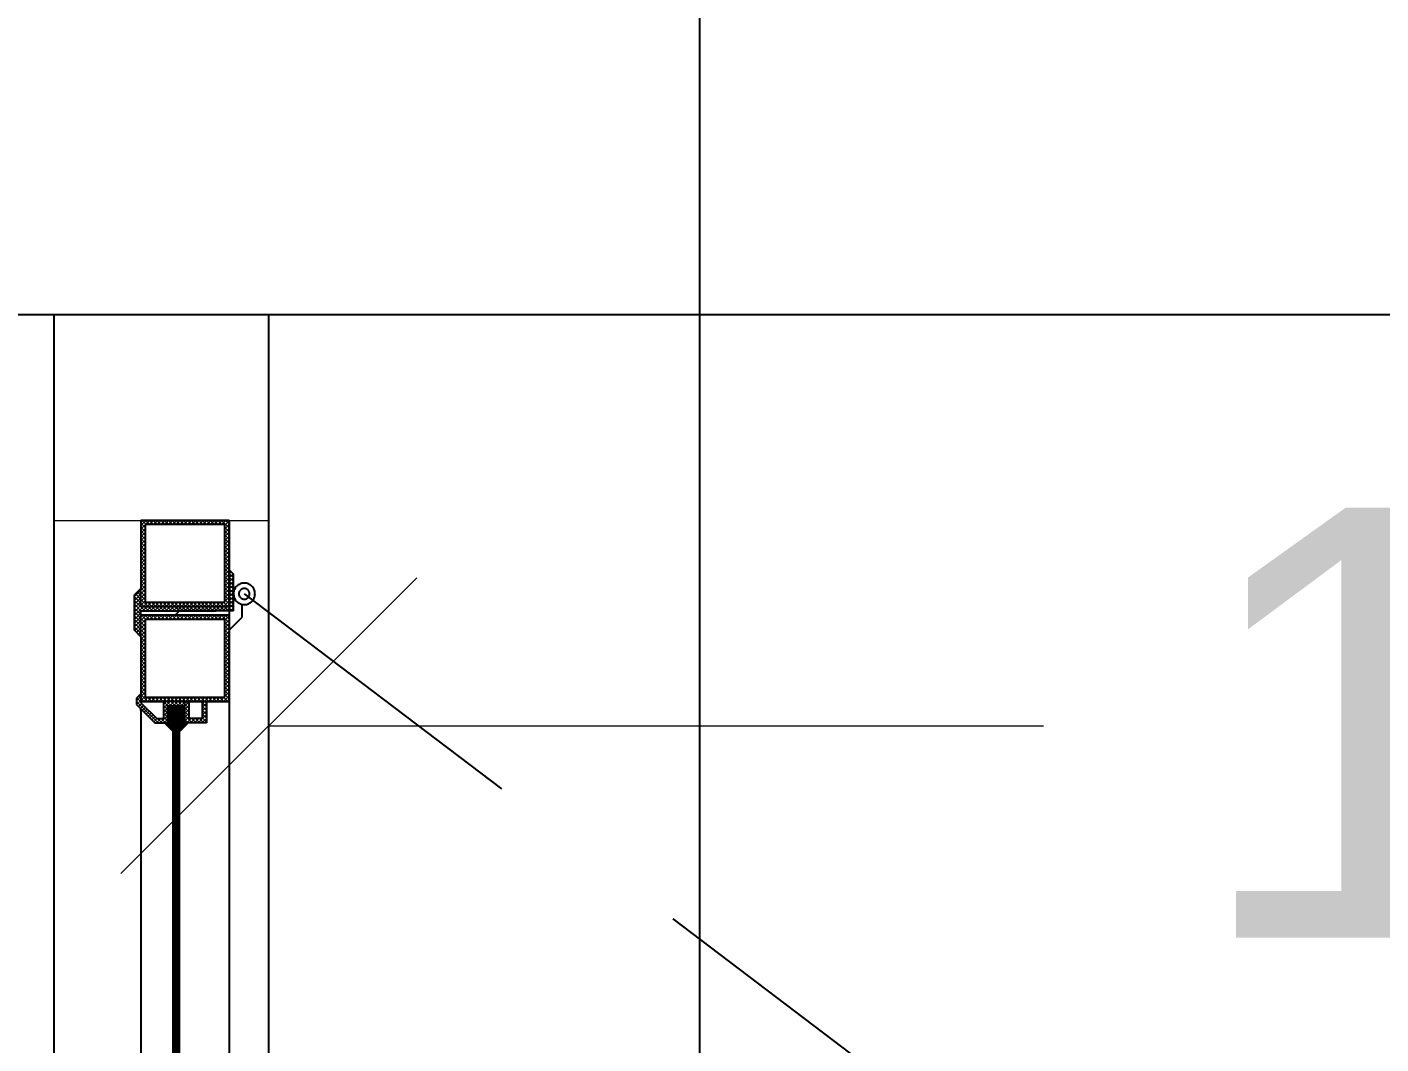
# Model space of a CAD drawing. Header units: metres. Extents: x -355 to 973, y -73 to 238.
# Drawn here: x -293.632 to -293.003, y 109.347 to 109.82 of the extents above; entities that cross this region are included whole.
import ezdxf

# ---------------------------------------------------------------- set-up
doc = ezdxf.new("R2010")
doc.units = ezdxf.units.M
doc.header["$LTSCALE"] = 3
doc.header["$MEASUREMENT"] = 0
for name, pattern in [('1', [30, 6, 6, 6, 6, 6]), ('ACAD_ISO02W100', [15, 12, -3]), ('HIDDEN2', [0.1875, 0.125, -0.0625])]:
    doc.linetypes.add(name, pattern=pattern)
doc.layers.add('05', color=21, linetype='Continuous', lineweight=5)
for name, color, linetype in [('2', 51, 'Continuous'), ('4', 4, 'ACAD_ISO02W100'), ('5', 2, 'Continuous'), ('Ditail', 1, 'Continuous')]:
    doc.layers.add(name, color=color, linetype=linetype)
doc.styles.get("Standard").update_dxf_attribs({"font": 'arial.ttf'})
doc.dimstyles.new('ahmad', dxfattribs={"dimtxt": 0.2, "dimasz": 0.1375, "dimexe": 0, "dimexo": 0.0625, "dimgap": 0.09, "dimtad": 0, "dimzin": 0, "dimdsep": 46, "dimtxsty": 'Standard', "dimblk": 'OBLIQUE', "dimcen": 0.09, "dimclrd": 245, "dimclrt": 61, "dimadec": 0, "dimazin": 0, "dimtfac": 1, "dimtofl": 0, "dimtmove": 0, "dimatfit": 3, "dimldrblk": 'OBLIQUE', "dimfxl": 0, "dimfxlon": 1, "dimtolj": 1, "dimtzin": 0, "dimlwd": 13, "dimarcsym": 0})

# ---------------------------------------------------------------- blocks, each defined once
blk = doc.blocks.new('_Oblique')
at = {"color": 0, "linetype": 'ByBlock', "lineweight": -2}
blk.add_line((-0.5, -0.5), (0.5, 0.5), dxfattribs=at)
blk = doc.blocks.new('*D632')
at = {"layer": '4', "color": 245, "lineweight": 13, "transparency": 16777216}
for p, q in [((-293.51978, 109.495), (-293.15978, 109.495)), ((-292.11978, 109.495), (-292.47978, 109.495))]:
    blk.add_line(p, q, dxfattribs=at)
at = {"layer": 'Defpoints', "color": 0, "transparency": 16777216}
for p in [(-293.51978, 109.68613), (-292.11978, 109.68613), (-292.11978, 109.495)]:
    blk.add_point(p, dxfattribs=at)
at = {"layer": '4', "color": 245, "lineweight": 13, "transparency": 16777216, "xscale": 0.1375, "yscale": 0.1375, "zscale": 0.1375, "rotation": 180}
blk.add_blockref('_Oblique', (-293.51978, 109.495), dxfattribs=at)
at = {"layer": '4', "color": 245, "lineweight": 13, "transparency": 16777216, "xscale": 0.1375, "yscale": 0.1375, "zscale": 0.1375}
blk.add_blockref('_Oblique', (-292.11978, 109.495), dxfattribs=at)
at = {"layer": '4', "color": 61, "transparency": 16777216, "insert": (-292.81978, 109.495), "char_height": 0.2, "attachment_point": 5}
blk.add_mtext('\\A1;1.40', dxfattribs=at)
blk = doc.blocks.new('*X66')
at = {"color": 0}
for p, q in [((20.47, 31.08), (24.02, 34.62)), ((21.35, 31.08), (24.02, 33.74)), ((22.24, 31.08), (24.74, 33.58)), ((23.12, 31.08), (25.62, 33.58)), ((24.01, 31.08), (26.51, 33.58)), ((24.89, 31.08), (27.39, 33.58)), ((25.58, 25.58), (32.02, 32.02)), ((25.77, 31.08), (28.27, 33.58)), ((26.66, 31.08), (29.16, 33.58)), ((27.54, 31.08), (30.04, 33.58)), ((28.02, 30.67), (30.93, 33.58)), ((28.02, 29.78), (31.81, 33.58)), ((28.02, 28.9), (32.02, 32.9)), ((20.11, 28.06), (20.12, 28.08)), ((20.55, 27.62), (21.01, 28.08)), ((20.99, 27.18), (21.89, 28.08)), ((21.43, 26.74), (22.77, 28.08)), ((21.88, 26.29), (23.66, 28.08)), ((22.32, 25.85), (24.54, 28.08)), ((22.76, 25.41), (25.43, 28.08)), ((23.2, 24.97), (26.31, 28.08)), ((24.69, 25.58), (27.19, 28.08)), ((26.46, 25.58), (32.02, 31.13)), ((27.34, 25.58), (32.02, 30.25)), ((28.23, 25.58), (32.02, 29.36)), ((29.11, 25.58), (32.02, 28.48)), ((30, 25.58), (32.02, 27.6)), ((30.88, 25.58), (32.02, 26.71)), ((31.76, 25.58), (32.02, 25.83)), ((23.64, 24.53), (24.02, 24.9))]:
    blk.add_line(p, q, dxfattribs=at)
blk = doc.blocks.new('dfgdfg')
for p, q in [((191.815, -169.4684), (191.815, -170.08423)), ((191.85602, -169.55608), (191.85602, -169.55689)), ((191.85602, -169.55689), (191.85602, -169.55608)), ((191.85602, -169.55608), (191.85602, -170.08071))]:
    blk.add_line(p, q)
at = {"layer": '05'}
for p, q in [((191.89653, -169.4684), (191.79653, -169.4684)), ((191.81674, -169.4684), (191.815, -169.47014)), ((191.81851, -169.4684), (191.815, -169.47191)), ((191.817, -169.47064), (191.815, -169.46864)), ((191.817, -169.47241), (191.815, -169.4704)), ((191.817, -169.47167), (191.815, -169.47368)), ((191.81853, -169.4704), (191.81652, -169.4684)), ((191.82028, -169.4684), (191.81827, -169.4704)), ((191.82029, -169.4704), (191.81829, -169.4684)), ((191.82205, -169.4684), (191.82004, -169.4704)), ((191.82206, -169.4704), (191.82006, -169.4684)), ((191.82381, -169.4684), (191.82181, -169.4704)), ((191.82383, -169.4704), (191.82183, -169.4684)), ((191.82558, -169.4684), (191.82358, -169.4704)), ((191.8256, -169.4704), (191.82359, -169.4684)), ((191.82735, -169.4684), (191.82534, -169.4704)), ((191.82737, -169.4704), (191.82536, -169.4684)), ((191.82912, -169.4684), (191.82711, -169.4704)), ((191.82913, -169.4704), (191.82713, -169.4684)), ((191.83088, -169.4684), (191.82888, -169.4704)), ((191.8309, -169.4704), (191.8289, -169.4684)), ((191.83265, -169.4684), (191.83065, -169.4704)), ((191.83267, -169.4704), (191.83067, -169.4684)), ((191.83442, -169.4684), (191.83242, -169.4704)), ((191.83444, -169.4704), (191.83243, -169.4684)), ((191.83619, -169.4684), (191.83418, -169.4704)), ((191.8362, -169.4704), (191.8342, -169.4684)), ((191.83796, -169.4684), (191.83595, -169.4704)), ((191.83797, -169.4704), (191.83597, -169.4684)), ((191.83972, -169.4684), (191.83772, -169.4704)), ((191.83974, -169.4704), (191.83774, -169.4684)), ((191.84149, -169.4684), (191.83949, -169.4704)), ((191.84151, -169.4704), (191.8395, -169.4684)), ((191.84326, -169.4684), (191.84125, -169.4704)), ((191.84328, -169.4704), (191.84127, -169.4684)), ((191.84503, -169.4684), (191.84302, -169.4704)), ((191.84504, -169.4704), (191.84304, -169.4684)), ((191.84679, -169.4684), (191.84479, -169.4704)), ((191.84681, -169.4704), (191.84481, -169.4684)), ((191.84856, -169.4684), (191.84656, -169.4704)), ((191.84858, -169.4704), (191.84658, -169.4684)), ((191.85033, -169.4684), (191.84833, -169.4704)), ((191.85035, -169.4704), (191.84834, -169.4684)), ((191.8521, -169.4684), (191.85009, -169.4704)), ((191.85211, -169.4704), (191.85011, -169.4684)), ((191.85386, -169.4684), (191.85186, -169.4704)), ((191.85388, -169.4704), (191.85188, -169.4684)), ((191.85563, -169.4684), (191.85363, -169.4704)), ((191.85602, -169.47077), (191.85365, -169.4684)), ((191.85602, -169.46978), (191.85401, -169.47178)), ((191.85602, -169.47254), (191.85401, -169.47053)), ((191.85602, -169.47154), (191.85401, -169.47355)), ((191.85602, -169.469), (191.85541, -169.4684)), ((191.817, -169.47418), (191.815, -169.47217)), ((191.817, -169.47344), (191.815, -169.47544)), ((191.817, -169.47594), (191.815, -169.47394)), ((191.817, -169.47521), (191.815, -169.47721)), ((191.817, -169.47771), (191.815, -169.47571)), ((191.817, -169.47698), (191.815, -169.47898)), ((191.817, -169.47948), (191.815, -169.47748)), ((191.85602, -169.4743), (191.85401, -169.4723)), ((191.85602, -169.47331), (191.85401, -169.47532)), ((191.85602, -169.47607), (191.85401, -169.47407)), ((191.85602, -169.47508), (191.85401, -169.47708)), ((191.85602, -169.47784), (191.85401, -169.47584)), ((191.85602, -169.47685), (191.85401, -169.47885)), ((191.85602, -169.47961), (191.85401, -169.4776)), ((191.817, -169.47874), (191.815, -169.48075)), ((191.817, -169.48125), (191.815, -169.47924)), ((191.817, -169.48051), (191.815, -169.48251)), ((191.817, -169.48302), (191.815, -169.48101)), ((191.817, -169.48228), (191.815, -169.48428)), ((191.817, -169.48478), (191.815, -169.48278)), ((191.817, -169.48405), (191.815, -169.48605)), ((191.85602, -169.47862), (191.85401, -169.48062)), ((191.85602, -169.48137), (191.85401, -169.47937)), ((191.85602, -169.48038), (191.85401, -169.48239)), ((191.85602, -169.48314), (191.85401, -169.48114)), ((191.85602, -169.48215), (191.85401, -169.48416)), ((191.85602, -169.48491), (191.85401, -169.48291)), ((191.85602, -169.48392), (191.85401, -169.48592)), ((191.817, -169.48655), (191.815, -169.48455)), ((191.817, -169.48581), (191.815, -169.48782)), ((191.817, -169.48832), (191.815, -169.48631)), ((191.817, -169.48758), (191.815, -169.48959)), ((191.817, -169.49009), (191.815, -169.48808)), ((191.817, -169.48935), (191.815, -169.49135)), ((191.817, -169.49185), (191.815, -169.48985)), ((191.85602, -169.48668), (191.85401, -169.48467)), ((191.85602, -169.48569), (191.85401, -169.48769)), ((191.85602, -169.48845), (191.85401, -169.48644)), ((191.85602, -169.48745), (191.85401, -169.48946)), ((191.85602, -169.49021), (191.85401, -169.48821)), ((191.85602, -169.48922), (191.85401, -169.49123)), ((191.85602, -169.49198), (191.85401, -169.48998)), ((191.815, -169.49312), (191.81299, -169.49513)), ((191.815, -169.49489), (191.81299, -169.49689)), ((191.815, -169.49692), (191.81299, -169.49492)), ((191.815, -169.49666), (191.81299, -169.49866)), ((191.815, -169.49869), (191.81299, -169.49668)), ((191.815, -169.49515), (191.81314, -169.4933)), ((191.815, -169.49339), (191.81402, -169.49241)), ((191.815, -169.49162), (191.81491, -169.49153)), ((191.817, -169.49112), (191.815, -169.49312)), ((191.817, -169.49362), (191.815, -169.49162)), ((191.817, -169.49289), (191.815, -169.49489)), ((191.817, -169.49539), (191.815, -169.49339)), ((191.817, -169.49465), (191.815, -169.49666)), ((191.817, -169.49716), (191.815, -169.49515)), ((191.817, -169.49642), (191.815, -169.49842)), ((191.85602, -169.49099), (191.85401, -169.49299)), ((191.85602, -169.49375), (191.85401, -169.49174)), ((191.85602, -169.49276), (191.85401, -169.49476)), ((191.85602, -169.49552), (191.85401, -169.49351)), ((191.85602, -169.49453), (191.85401, -169.49653)), ((191.85602, -169.49728), (191.85401, -169.49528)), ((191.85602, -169.49629), (191.85401, -169.4983)), ((191.815, -169.49842), (191.81299, -169.50043)), ((191.815, -169.50046), (191.81299, -169.49845)), ((191.815, -169.50019), (191.81299, -169.5022)), ((191.815, -169.50222), (191.81299, -169.50022)), ((191.815, -169.50196), (191.81299, -169.50396)), ((191.815, -169.50399), (191.81299, -169.50199)), ((191.817, -169.49892), (191.815, -169.49692)), ((191.817, -169.49819), (191.815, -169.50019)), ((191.817, -169.50069), (191.815, -169.49869)), ((191.817, -169.49996), (191.815, -169.50196)), ((191.817, -169.50246), (191.815, -169.50046)), ((191.817, -169.50172), (191.815, -169.50373)), ((191.817, -169.50423), (191.815, -169.50222)), ((191.85602, -169.49905), (191.85401, -169.49705)), ((191.85602, -169.49806), (191.85401, -169.50007)), ((191.85602, -169.50082), (191.85401, -169.49882)), ((191.85602, -169.49983), (191.85401, -169.50183)), ((191.85602, -169.50259), (191.85401, -169.50058)), ((191.85602, -169.5016), (191.85401, -169.5036)), ((191.85602, -169.50436), (191.85401, -169.50235)), ((191.85681, -169.50081), (191.85602, -169.5016)), ((191.85902, -169.50383), (191.85602, -169.50082)), ((191.85769, -169.50169), (191.85602, -169.50336)), ((191.85858, -169.50257), (191.85602, -169.50513)), ((191.85902, -169.50559), (191.85602, -169.50259)), ((191.815, -169.50373), (191.81299, -169.50573)), ((191.815, -169.50576), (191.81299, -169.50376)), ((191.815, -169.5055), (191.81299, -169.5075)), ((191.815, -169.50753), (191.81299, -169.50552)), ((191.815, -169.50726), (191.81299, -169.50927)), ((191.81618, -169.51048), (191.81299, -169.50729)), ((191.81441, -169.51048), (191.81299, -169.50906)), ((191.81555, -169.50848), (191.81355, -169.51048)), ((191.817, -169.50349), (191.815, -169.5055)), ((191.817, -169.506), (191.815, -169.50399)), ((191.817, -169.50526), (191.815, -169.50726)), ((191.81771, -169.50848), (191.815, -169.50576)), ((191.81594, -169.50848), (191.815, -169.50753)), ((191.81732, -169.50848), (191.81532, -169.51048)), ((191.81756, -169.50647), (191.81555, -169.50848)), ((191.81795, -169.51048), (191.81594, -169.50848)), ((191.81909, -169.50848), (191.81708, -169.51048)), ((191.81932, -169.50647), (191.81732, -169.50848)), ((191.81948, -169.50848), (191.81748, -169.50647)), ((191.81972, -169.51048), (191.81771, -169.50848)), ((191.82086, -169.50848), (191.81885, -169.51048)), ((191.82109, -169.50647), (191.81909, -169.50848)), ((191.82125, -169.50848), (191.81924, -169.50647)), ((191.82148, -169.51048), (191.81948, -169.50848)), ((191.82262, -169.50848), (191.82062, -169.51048)), ((191.82286, -169.50647), (191.82086, -169.50848)), ((191.82302, -169.50848), (191.82101, -169.50647)), ((191.82325, -169.51048), (191.82125, -169.50848)), ((191.82439, -169.50848), (191.82239, -169.51048)), ((191.82463, -169.50647), (191.82262, -169.50848)), ((191.82478, -169.50848), (191.82278, -169.50647)), ((191.82502, -169.51048), (191.82302, -169.50848)), ((191.82616, -169.50848), (191.82416, -169.51048)), ((191.8264, -169.50647), (191.82439, -169.50848)), ((191.82655, -169.50848), (191.82455, -169.50647)), ((191.82679, -169.51048), (191.82478, -169.50848)), ((191.82793, -169.50848), (191.82592, -169.51048)), ((191.82816, -169.50647), (191.82616, -169.50848)), ((191.82832, -169.50848), (191.82631, -169.50647)), ((191.82855, -169.51048), (191.82655, -169.50848)), ((191.8297, -169.50848), (191.82769, -169.51048)), ((191.82993, -169.50647), (191.82793, -169.50848)), ((191.83009, -169.50848), (191.82808, -169.50647)), ((191.83032, -169.51048), (191.82832, -169.50848)), ((191.83146, -169.50848), (191.82946, -169.51048)), ((191.8317, -169.50647), (191.8297, -169.50848)), ((191.83185, -169.50848), (191.82985, -169.50647)), ((191.83209, -169.51048), (191.83009, -169.50848)), ((191.83323, -169.50848), (191.83123, -169.51048)), ((191.83347, -169.50647), (191.83146, -169.50848)), ((191.83362, -169.50848), (191.83162, -169.50647)), ((191.83386, -169.51048), (191.83185, -169.50848)), ((191.835, -169.50848), (191.83299, -169.51048)), ((191.83523, -169.50647), (191.83323, -169.50848)), ((191.83539, -169.50848), (191.83339, -169.50647)), ((191.83563, -169.51048), (191.83362, -169.50848)), ((191.83677, -169.50848), (191.83476, -169.51048)), ((191.837, -169.50647), (191.835, -169.50848)), ((191.83716, -169.50848), (191.83515, -169.50647)), ((191.83739, -169.51048), (191.83539, -169.50848)), ((191.83853, -169.50848), (191.83653, -169.51048)), ((191.83877, -169.50647), (191.83677, -169.50848)), ((191.83893, -169.50848), (191.83692, -169.50647)), ((191.8386, -169.50992), (191.83716, -169.50848)), ((191.8403, -169.50848), (191.8383, -169.51048)), ((191.84054, -169.50647), (191.83853, -169.50848)), ((191.84069, -169.50848), (191.83869, -169.50647)), ((191.83949, -169.50904), (191.83893, -169.50848)), ((191.84093, -169.51048), (191.83949, -169.50904)), ((191.84207, -169.50848), (191.84007, -169.51048)), ((191.84231, -169.50647), (191.8403, -169.50848)), ((191.84246, -169.50848), (191.84046, -169.50647)), ((191.8427, -169.51048), (191.84069, -169.50848)), ((191.84384, -169.50848), (191.84183, -169.51048)), ((191.84407, -169.50647), (191.84207, -169.50848)), ((191.84423, -169.50848), (191.84222, -169.50647)), ((191.84446, -169.51048), (191.84246, -169.50848)), ((191.8456, -169.50848), (191.8436, -169.51048)), ((191.84584, -169.50647), (191.84384, -169.50848)), ((191.846, -169.50848), (191.84399, -169.50647)), ((191.84623, -169.51048), (191.84423, -169.50848)), ((191.84737, -169.50848), (191.84537, -169.51048)), ((191.84761, -169.50647), (191.8456, -169.50848)), ((191.84776, -169.50848), (191.84576, -169.50647)), ((191.848, -169.51048), (191.846, -169.50848)), ((191.84914, -169.50848), (191.84714, -169.51048)), ((191.84938, -169.50647), (191.84737, -169.50848)), ((191.84953, -169.50848), (191.84753, -169.50647)), ((191.84977, -169.51048), (191.84776, -169.50848)), ((191.85091, -169.50848), (191.8489, -169.51048)), ((191.85114, -169.50647), (191.84914, -169.50848)), ((191.8513, -169.50848), (191.8493, -169.50647)), ((191.85154, -169.51048), (191.84953, -169.50848)), ((191.85268, -169.50848), (191.85067, -169.51048)), ((191.85291, -169.50647), (191.85091, -169.50848)), ((191.85307, -169.50848), (191.85106, -169.50647)), ((191.8533, -169.51048), (191.8513, -169.50848)), ((191.85444, -169.50848), (191.85244, -169.51048)), ((191.85602, -169.50513), (191.85268, -169.50848)), ((191.85484, -169.50848), (191.85283, -169.50647)), ((191.85507, -169.51048), (191.85307, -169.50848)), ((191.85602, -169.50336), (191.85401, -169.50537)), ((191.85602, -169.50612), (191.85401, -169.50412)), ((191.85602, -169.50789), (191.85401, -169.50589)), ((191.85902, -169.50566), (191.85421, -169.51048)), ((191.85602, -169.5069), (191.85444, -169.50848)), ((191.85902, -169.51266), (191.85484, -169.50848)), ((191.85902, -169.50743), (191.85598, -169.51048)), ((191.85902, -169.50389), (191.85602, -169.5069)), ((191.85902, -169.50736), (191.85602, -169.50436)), ((191.85902, -169.50913), (191.85602, -169.50612)), ((191.85902, -169.5109), (191.85602, -169.50789)), ((191.85902, -169.5092), (191.85602, -169.5122)), ((191.81508, -169.51248), (191.815, -169.51257)), ((191.81685, -169.51248), (191.815, -169.51433)), ((191.81862, -169.51248), (191.815, -169.5161)), ((191.817, -169.51483), (191.815, -169.51283)), ((191.817, -169.5166), (191.815, -169.5146)), ((191.81842, -169.51449), (191.81642, -169.51248)), ((191.82019, -169.51449), (191.81818, -169.51248)), ((191.82038, -169.51248), (191.81838, -169.51449)), ((191.82196, -169.51449), (191.81995, -169.51248)), ((191.82215, -169.51248), (191.82015, -169.51449)), ((191.82372, -169.51449), (191.82172, -169.51248)), ((191.82392, -169.51248), (191.82192, -169.51449)), ((191.82549, -169.51449), (191.82349, -169.51248)), ((191.82569, -169.51248), (191.82368, -169.51449)), ((191.82726, -169.51449), (191.82526, -169.51248)), ((191.82745, -169.51248), (191.82545, -169.51449)), ((191.82903, -169.51449), (191.82702, -169.51248)), ((191.82922, -169.51248), (191.82722, -169.51449)), ((191.8308, -169.51449), (191.82879, -169.51248)), ((191.83099, -169.51248), (191.82899, -169.51449)), ((191.83256, -169.51449), (191.83056, -169.51248)), ((191.83276, -169.51248), (191.83075, -169.51449)), ((191.83433, -169.51449), (191.83233, -169.51248)), ((191.83453, -169.51248), (191.83252, -169.51449)), ((191.8361, -169.51449), (191.83409, -169.51248)), ((191.83629, -169.51248), (191.83429, -169.51449)), ((191.83787, -169.51449), (191.83586, -169.51248)), ((191.83806, -169.51248), (191.83606, -169.51449)), ((191.83963, -169.51449), (191.83763, -169.51248)), ((191.83983, -169.51248), (191.83783, -169.51449)), ((191.83916, -169.51048), (191.8386, -169.50992)), ((191.8414, -169.51449), (191.8394, -169.51248)), ((191.8416, -169.51248), (191.83959, -169.51449)), ((191.84317, -169.51449), (191.84117, -169.51248)), ((191.84336, -169.51248), (191.84136, -169.51449)), ((191.84494, -169.51449), (191.84293, -169.51248)), ((191.84513, -169.51248), (191.84313, -169.51449)), ((191.8467, -169.51449), (191.8447, -169.51248)), ((191.8469, -169.51248), (191.8449, -169.51449)), ((191.84847, -169.51449), (191.84647, -169.51248)), ((191.84867, -169.51248), (191.84666, -169.51449)), ((191.85024, -169.51449), (191.84824, -169.51248)), ((191.85044, -169.51248), (191.84843, -169.51449)), ((191.85201, -169.51449), (191.85, -169.51248)), ((191.8522, -169.51248), (191.8502, -169.51449)), ((191.85378, -169.51449), (191.85177, -169.51248)), ((191.85397, -169.51248), (191.85197, -169.51449)), ((191.85602, -169.51496), (191.85354, -169.51248)), ((191.85574, -169.51248), (191.85374, -169.51449)), ((191.85602, -169.51397), (191.85401, -169.51597)), ((191.85602, -169.51673), (191.85401, -169.51473)), ((191.85602, -169.51574), (191.85401, -169.51774)), ((191.85602, -169.51319), (191.85531, -169.51248)), ((191.85902, -169.51096), (191.85602, -169.51397)), ((191.85902, -169.51443), (191.85602, -169.51143)), ((191.85902, -169.51273), (191.85602, -169.51574)), ((191.85902, -169.5162), (191.85602, -169.51319)), ((191.85902, -169.5145), (191.85602, -169.51751)), ((191.85902, -169.51797), (191.85602, -169.51496)), ((191.817, -169.51587), (191.815, -169.51787)), ((191.817, -169.51837), (191.815, -169.51637)), ((191.817, -169.51763), (191.815, -169.51964)), ((191.817, -169.52014), (191.815, -169.51813)), ((191.817, -169.5194), (191.815, -169.52141)), ((191.817, -169.52191), (191.815, -169.5199)), ((191.817, -169.52117), (191.815, -169.52317)), ((191.817, -169.52367), (191.815, -169.52167)), ((191.85602, -169.5185), (191.85401, -169.51649)), ((191.85602, -169.51751), (191.85401, -169.51951)), ((191.85602, -169.52027), (191.85401, -169.51826)), ((191.85602, -169.51927), (191.85401, -169.52128)), ((191.85602, -169.52203), (191.85401, -169.52003)), ((191.85602, -169.52104), (191.85401, -169.52305)), ((191.85602, -169.5238), (191.85401, -169.5218)), ((191.85902, -169.51627), (191.85602, -169.51927)), ((191.85891, -169.51962), (191.85602, -169.51673)), ((191.85902, -169.51804), (191.85602, -169.52104)), ((191.85802, -169.5205), (191.85602, -169.5185)), ((191.85714, -169.52138), (191.85602, -169.52027)), ((191.85625, -169.52227), (191.85602, -169.52203)), ((191.817, -169.52294), (191.815, -169.52494)), ((191.817, -169.52544), (191.815, -169.52344)), ((191.817, -169.5247), (191.815, -169.52671)), ((191.817, -169.52721), (191.815, -169.52521)), ((191.817, -169.52647), (191.815, -169.52848)), ((191.817, -169.52898), (191.815, -169.52697)), ((191.817, -169.52824), (191.815, -169.53024)), ((191.85602, -169.52281), (191.85401, -169.52481)), ((191.85602, -169.52557), (191.85401, -169.52356)), ((191.85602, -169.52458), (191.85401, -169.52658)), ((191.85602, -169.52734), (191.85401, -169.52533)), ((191.85602, -169.52635), (191.85401, -169.52835)), ((191.85602, -169.5291), (191.85401, -169.5271)), ((191.85602, -169.52811), (191.85401, -169.53012)), ((191.817, -169.53074), (191.815, -169.52874)), ((191.817, -169.53001), (191.815, -169.53201)), ((191.817, -169.53251), (191.815, -169.53051)), ((191.817, -169.53178), (191.815, -169.53378)), ((191.817, -169.53428), (191.815, -169.53228)), ((191.817, -169.53354), (191.815, -169.53555)), ((191.817, -169.53605), (191.815, -169.53404)), ((191.85602, -169.53087), (191.85401, -169.52887)), ((191.85602, -169.52988), (191.85401, -169.53188)), ((191.85602, -169.53264), (191.85401, -169.53064)), ((191.85602, -169.53165), (191.85401, -169.53365)), ((191.85602, -169.53441), (191.85401, -169.5324)), ((191.85602, -169.53342), (191.85401, -169.53542)), ((191.85602, -169.53618), (191.85401, -169.53417)), ((191.817, -169.53531), (191.815, -169.53732)), ((191.817, -169.53782), (191.815, -169.53581)), ((191.817, -169.53708), (191.815, -169.53908)), ((191.817, -169.53958), (191.815, -169.53758)), ((191.817, -169.53885), (191.815, -169.54085)), ((191.817, -169.54135), (191.815, -169.53935)), ((191.817, -169.54061), (191.815, -169.54262)), ((191.85602, -169.53518), (191.85401, -169.53719)), ((191.85602, -169.53794), (191.85401, -169.53594)), ((191.85602, -169.53695), (191.85401, -169.53896)), ((191.85602, -169.53971), (191.85401, -169.53771)), ((191.85602, -169.53872), (191.85401, -169.54072)), ((191.85602, -169.54148), (191.85401, -169.53947)), ((191.85602, -169.54049), (191.85401, -169.54249)), ((191.817, -169.54312), (191.815, -169.54112)), ((191.817, -169.54238), (191.815, -169.54439)), ((191.817, -169.54489), (191.815, -169.54288)), ((191.817, -169.54415), (191.815, -169.54615)), ((191.817, -169.54665), (191.815, -169.54465)), ((191.817, -169.54592), (191.815, -169.54792)), ((191.817, -169.54842), (191.815, -169.54642)), ((191.85602, -169.54325), (191.85401, -169.54124)), ((191.85602, -169.54226), (191.85401, -169.54426)), ((191.85602, -169.54501), (191.85401, -169.54301)), ((191.85602, -169.54402), (191.85401, -169.54603)), ((191.85602, -169.54678), (191.85401, -169.54478)), ((191.85602, -169.54579), (191.85401, -169.54779)), ((191.85602, -169.54855), (191.85401, -169.54655)), ((191.817, -169.54769), (191.815, -169.54969)), ((191.817, -169.55019), (191.815, -169.54819)), ((191.817, -169.54945), (191.815, -169.55146)), ((191.81761, -169.55256), (191.815, -169.54995)), ((191.81584, -169.55256), (191.815, -169.55172)), ((191.81766, -169.55056), (191.81566, -169.55256)), ((191.81937, -169.55256), (191.81737, -169.55056)), ((191.81943, -169.55056), (191.81743, -169.55256)), ((191.82114, -169.55256), (191.81914, -169.55056)), ((191.8212, -169.55056), (191.81919, -169.55256)), ((191.82291, -169.55256), (191.8209, -169.55056)), ((191.82297, -169.55056), (191.82096, -169.55256)), ((191.82468, -169.55256), (191.82267, -169.55056)), ((191.82473, -169.55056), (191.82273, -169.55256)), ((191.82644, -169.55256), (191.82444, -169.55056)), ((191.8265, -169.55056), (191.8245, -169.55256)), ((191.82627, -169.55256), (191.82553, -169.5533)), ((191.82754, -169.55306), (191.82553, -169.55506)), ((191.82754, -169.55542), (191.82553, -169.55342)), ((191.82821, -169.55256), (191.82621, -169.55056)), ((191.82827, -169.55056), (191.82627, -169.55256)), ((191.82754, -169.55365), (191.82644, -169.55256)), ((191.82998, -169.55256), (191.82798, -169.55056)), ((191.83004, -169.55056), (191.82803, -169.55256)), ((191.83175, -169.55256), (191.82974, -169.55056)), ((191.83181, -169.55056), (191.8298, -169.55256)), ((191.83352, -169.55256), (191.83151, -169.55056)), ((191.83357, -169.55056), (191.83157, -169.55256)), ((191.83528, -169.55256), (191.83328, -169.55056)), ((191.83534, -169.55056), (191.83334, -169.55256)), ((191.8351, -169.55256), (191.83355, -169.55412)), ((191.83555, -169.5546), (191.83355, -169.5526)), ((191.83705, -169.55256), (191.83505, -169.55056)), ((191.83711, -169.55056), (191.8351, -169.55256)), ((191.83555, -169.55283), (191.83528, -169.55256)), ((191.83687, -169.55256), (191.83555, -169.55388)), ((191.83729, -169.55457), (191.83555, -169.55283)), ((191.83864, -169.55256), (191.83664, -169.55457)), ((191.83882, -169.55256), (191.83681, -169.55056)), ((191.83888, -169.55056), (191.83687, -169.55256)), ((191.83906, -169.55457), (191.83705, -169.55256)), ((191.84041, -169.55256), (191.8384, -169.55457)), ((191.84059, -169.55256), (191.83858, -169.55056)), ((191.84064, -169.55056), (191.83864, -169.55256)), ((191.84082, -169.55457), (191.83882, -169.55256)), ((191.84218, -169.55256), (191.84017, -169.55457)), ((191.84235, -169.55256), (191.84035, -169.55056)), ((191.84241, -169.55056), (191.84041, -169.55256)), ((191.84259, -169.55457), (191.84059, -169.55256)), ((191.84394, -169.55256), (191.84194, -169.55457)), ((191.84412, -169.55256), (191.84212, -169.55056)), ((191.84418, -169.55056), (191.84218, -169.55256)), ((191.84557, -169.55578), (191.84235, -169.55256)), ((191.84557, -169.5527), (191.84357, -169.55471)), ((191.84589, -169.55256), (191.84389, -169.55056)), ((191.84595, -169.55056), (191.84394, -169.55256)), ((191.84557, -169.55401), (191.84412, -169.55256)), ((191.84766, -169.55256), (191.84565, -169.55056)), ((191.84772, -169.55056), (191.84571, -169.55256)), ((191.84943, -169.55256), (191.84742, -169.55056)), ((191.84948, -169.55056), (191.84748, -169.55256)), ((191.85802, -169.55263), (191.84807, -169.56258)), ((191.85119, -169.55256), (191.84919, -169.55056)), ((191.85125, -169.55056), (191.84925, -169.55256)), ((191.85296, -169.55256), (191.85096, -169.55056)), ((191.85302, -169.55056), (191.85101, -169.55256)), ((191.85473, -169.55256), (191.85272, -169.55056)), ((191.85602, -169.54933), (191.85278, -169.55256)), ((191.85602, -169.54756), (191.85401, -169.54956)), ((191.85602, -169.55032), (191.85401, -169.54831)), ((191.85602, -169.55209), (191.85401, -169.55008)), ((191.85602, -169.55109), (191.85455, -169.55256)), ((191.85615, -169.5492), (191.85602, -169.54933)), ((191.85703, -169.55008), (191.85602, -169.55109)), ((191.85802, -169.55232), (191.85602, -169.55032)), ((191.85791, -169.55097), (191.85602, -169.55286)), ((191.85802, -169.55408), (191.85602, -169.55209)), ((191.82754, -169.55483), (191.82553, -169.55683)), ((191.82754, -169.55719), (191.82553, -169.55519)), ((191.82754, -169.5566), (191.82553, -169.5586)), ((191.82754, -169.55896), (191.82553, -169.55695)), ((191.82754, -169.55836), (191.82553, -169.56037)), ((191.82939, -169.56258), (191.82553, -169.55872)), ((191.83555, -169.55919), (191.83216, -169.56258)), ((191.83555, -169.55388), (191.83355, -169.55589)), ((191.83555, -169.55637), (191.83355, -169.55436)), ((191.83555, -169.55565), (191.83355, -169.55765)), ((191.83555, -169.55814), (191.83355, -169.55613)), ((191.83555, -169.55742), (191.83355, -169.55942)), ((191.83555, -169.5599), (191.83355, -169.5579)), ((191.83555, -169.56167), (191.83355, -169.55967)), ((191.84557, -169.55447), (191.84357, -169.55647)), ((191.84557, -169.55755), (191.84357, -169.55554)), ((191.84557, -169.55624), (191.84357, -169.55824)), ((191.84557, -169.55932), (191.84357, -169.55731)), ((191.84557, -169.55801), (191.84357, -169.56001)), ((191.84707, -169.56258), (191.84357, -169.55908)), ((191.84557, -169.55977), (191.84357, -169.56178)), ((191.85095, -169.56116), (191.84953, -169.55974)), ((191.85183, -169.56027), (191.85041, -169.55886)), ((191.85272, -169.55939), (191.8513, -169.55797)), ((191.8536, -169.5585), (191.85218, -169.55709)), ((191.85448, -169.55762), (191.85307, -169.5562)), ((191.85537, -169.55674), (191.85395, -169.55532)), ((191.85625, -169.55585), (191.85483, -169.55444)), ((191.85713, -169.55497), (191.85572, -169.55355)), ((191.82754, -169.56013), (191.82553, -169.56214)), ((191.82763, -169.56258), (191.82553, -169.56049)), ((191.82586, -169.56258), (191.82553, -169.56226)), ((191.82886, -169.56058), (191.82685, -169.56258)), ((191.83062, -169.56058), (191.82862, -169.56258)), ((191.83116, -169.56258), (191.82916, -169.56058)), ((191.83239, -169.56058), (191.83039, -169.56258)), ((191.83293, -169.56258), (191.83092, -169.56058)), ((191.8347, -169.56258), (191.83269, -169.56058)), ((191.83555, -169.56095), (191.83392, -169.56258)), ((191.8453, -169.56258), (191.84357, -169.56085)), ((191.84653, -169.56058), (191.84453, -169.56258)), ((191.8483, -169.56058), (191.8463, -169.56258)), ((191.84884, -169.56258), (191.84683, -169.56058)), ((191.85006, -169.56204), (191.8486, -169.56058))]:
    blk.add_line(p, q, dxfattribs=at)
at = {"layer": '2'}
for p, q in [((191.83868, -170.07822), (191.83868, -169.55857)), ((191.83931, -170.07822), (191.83931, -169.55857)), ((191.83994, -170.07822), (191.83994, -169.55857)), ((191.84056, -170.07822), (191.84056, -169.55857))]:
    blk.add_line(p, q, dxfattribs=at)
at = {"layer": '4'}
for p, q in [((191.815, -169.4684), (191.85602, -169.4684)), ((191.815, -169.49144), (191.815, -169.4684)), ((191.817, -169.4704), (191.85401, -169.4704)), ((191.817, -169.50647), (191.817, -169.4704)), ((191.85401, -169.4704), (191.85401, -169.50647)), ((191.85602, -169.4684), (191.85602, -169.50002)), ((191.815, -169.49144), (191.81299, -169.49345)), ((191.81299, -169.51048), (191.81299, -169.49345)), ((191.815, -169.49645), (191.815, -169.50848)), ((191.85602, -169.50002), (191.85902, -169.50302)), ((191.85902, -169.5195), (191.85902, -169.50302)), ((191.80898, -169.51349), (191.80898, -169.50747)), ((191.85401, -169.50647), (191.817, -169.50647)), ((191.84005, -169.50848), (191.83804, -169.51048)), ((191.815, -169.5195), (191.80898, -169.51349)), ((191.81299, -169.51048), (191.83804, -169.51048)), ((191.817, -169.51449), (191.85401, -169.51449)), ((191.817, -169.55056), (191.817, -169.51449)), ((191.85602, -169.51048), (191.82101, -169.51048)), ((191.84005, -169.51248), (191.83804, -169.51048)), ((191.84005, -169.51248), (191.85602, -169.51248)), ((191.85401, -169.51449), (191.85401, -169.55056)), ((191.85602, -169.51248), (191.85602, -169.51048)), ((191.815, -169.5195), (191.815, -169.52094)), ((191.815, -169.55256), (191.815, -169.52094)), ((191.85602, -169.5225), (191.85902, -169.5195)), ((191.85602, -169.5225), (191.85602, -169.54907)), ((191.82553, -169.55256), (191.815, -169.55256)), ((191.85401, -169.55056), (191.817, -169.55056)), ((191.82553, -169.55256), (191.82553, -169.56258)), ((191.82754, -169.55256), (191.82754, -169.56058)), ((191.83355, -169.55256), (191.82754, -169.55256)), ((191.83355, -169.56058), (191.83355, -169.55256)), ((191.83555, -169.56258), (191.83555, -169.55256)), ((191.85602, -169.55256), (191.84557, -169.55256)), ((191.84557, -169.55256), (191.84557, -169.56058)), ((191.85602, -169.55325), (191.84869, -169.56058)), ((191.85602, -169.54907), (191.85802, -169.55107)), ((191.85602, -169.55256), (191.85602, -169.55325)), ((191.85802, -169.55107), (191.85802, -169.55408)), ((191.84357, -169.55457), (191.83555, -169.55457)), ((191.84106, -169.55857), (191.83806, -169.55857)), ((191.83806, -170.07822), (191.83806, -169.55857)), ((191.84106, -170.07822), (191.84106, -169.55857)), ((191.84357, -169.56258), (191.84357, -169.55457)), ((191.85802, -169.55408), (191.84952, -169.56258)), ((191.82553, -169.56258), (191.83555, -169.56258)), ((191.82754, -169.56058), (191.83355, -169.56058)), ((191.83412, -169.56258), (191.83806, -169.56651)), ((191.845, -169.56258), (191.84106, -169.56651)), ((191.84952, -169.56258), (191.84357, -169.56258)), ((191.84869, -169.56058), (191.84557, -169.56058))]:
    blk.add_line(p, q, dxfattribs=at)
for radius in [0.00501, 0.0025]:
    blk.add_circle((191.80798, -169.50256), radius, dxfattribs=at)
at = {"layer": '5'}
for p, q in [((191.815, -169.50848), (191.815, -169.49144)), ((191.85602, -169.50848), (191.85602, -169.50002)), ((191.85602, -169.50848), (191.815, -169.50848)), ((191.815, -169.51248), (191.84005, -169.51248)), ((191.815, -169.51248), (191.815, -169.5195)), ((191.85602, -169.5225), (191.85602, -169.51248)), ((191.82754, -169.55256), (191.82553, -169.55256)), ((191.83555, -169.55256), (191.83355, -169.55256)), ((191.83555, -169.55256), (191.84557, -169.55256)), ((191.85602, -169.54907), (191.85602, -169.55256))]:
    blk.add_line(p, q, dxfattribs=at)
at = {"layer": 'Ditail', "color": 1, "linetype": 'HIDDEN2', "ltscale": 0.4}
blk.add_line((191.80798, -169.50256), (191.30127, -169.88697), dxfattribs=at)
at = {"layer": '2', "xscale": 0.001001994631451453, "yscale": 0.001001994631451453, "zscale": 0.001001994631451453, "rotation": 90}
blk.add_blockref('*X66', (191.8692, -169.58665), dxfattribs=at)

msp = doc.modelspace()

# ---------------------------------------------------------------- linework, layer by layer
at = {"color": 240, "true_color": 0xed1f24}
msp.add_line((-293.31966, 119.03435), (-293.31966, 95.7213), dxfattribs=at)
at = {"layer": '4', "color": 0}
for p, q in [((-293.61978, 109.68613), (-293.61978, 107.58613)), ((-293.51978, 107.58613), (-293.51978, 109.68613))]:
    msp.add_line(p, q, dxfattribs=at)
at = {"layer": '4', "linetype": '1'}
msp.add_lwpolyline([(-291.91978, 114.88613), (-291.91978, 109.68613), (-294.71978, 109.68613), (-294.71978, 114.88613)], close=True, dxfattribs=at)

# ---------------------------------------------------------------- block references
at = {"xscale": -1}
msp.add_blockref('dfgdfg', (-101.72325, 279.05893), dxfattribs=at)

# ---------------------------------------------------------------- dimensions: what is measured, and where the dimension line sits
at = {"layer": '4', "color": 0}
dim = msp.add_linear_dim(base=(-292.11978, 109.495), p1=(-293.51978, 109.68613), p2=(-292.11978, 109.68613), dimstyle='ahmad', dxfattribs=at)
dim.commit()
dim.dimension.update_dxf_attribs({"geometry": '*D632', "text_midpoint": (-292.81978, 109.495)})

doc.saveas('drawing.dxf')
